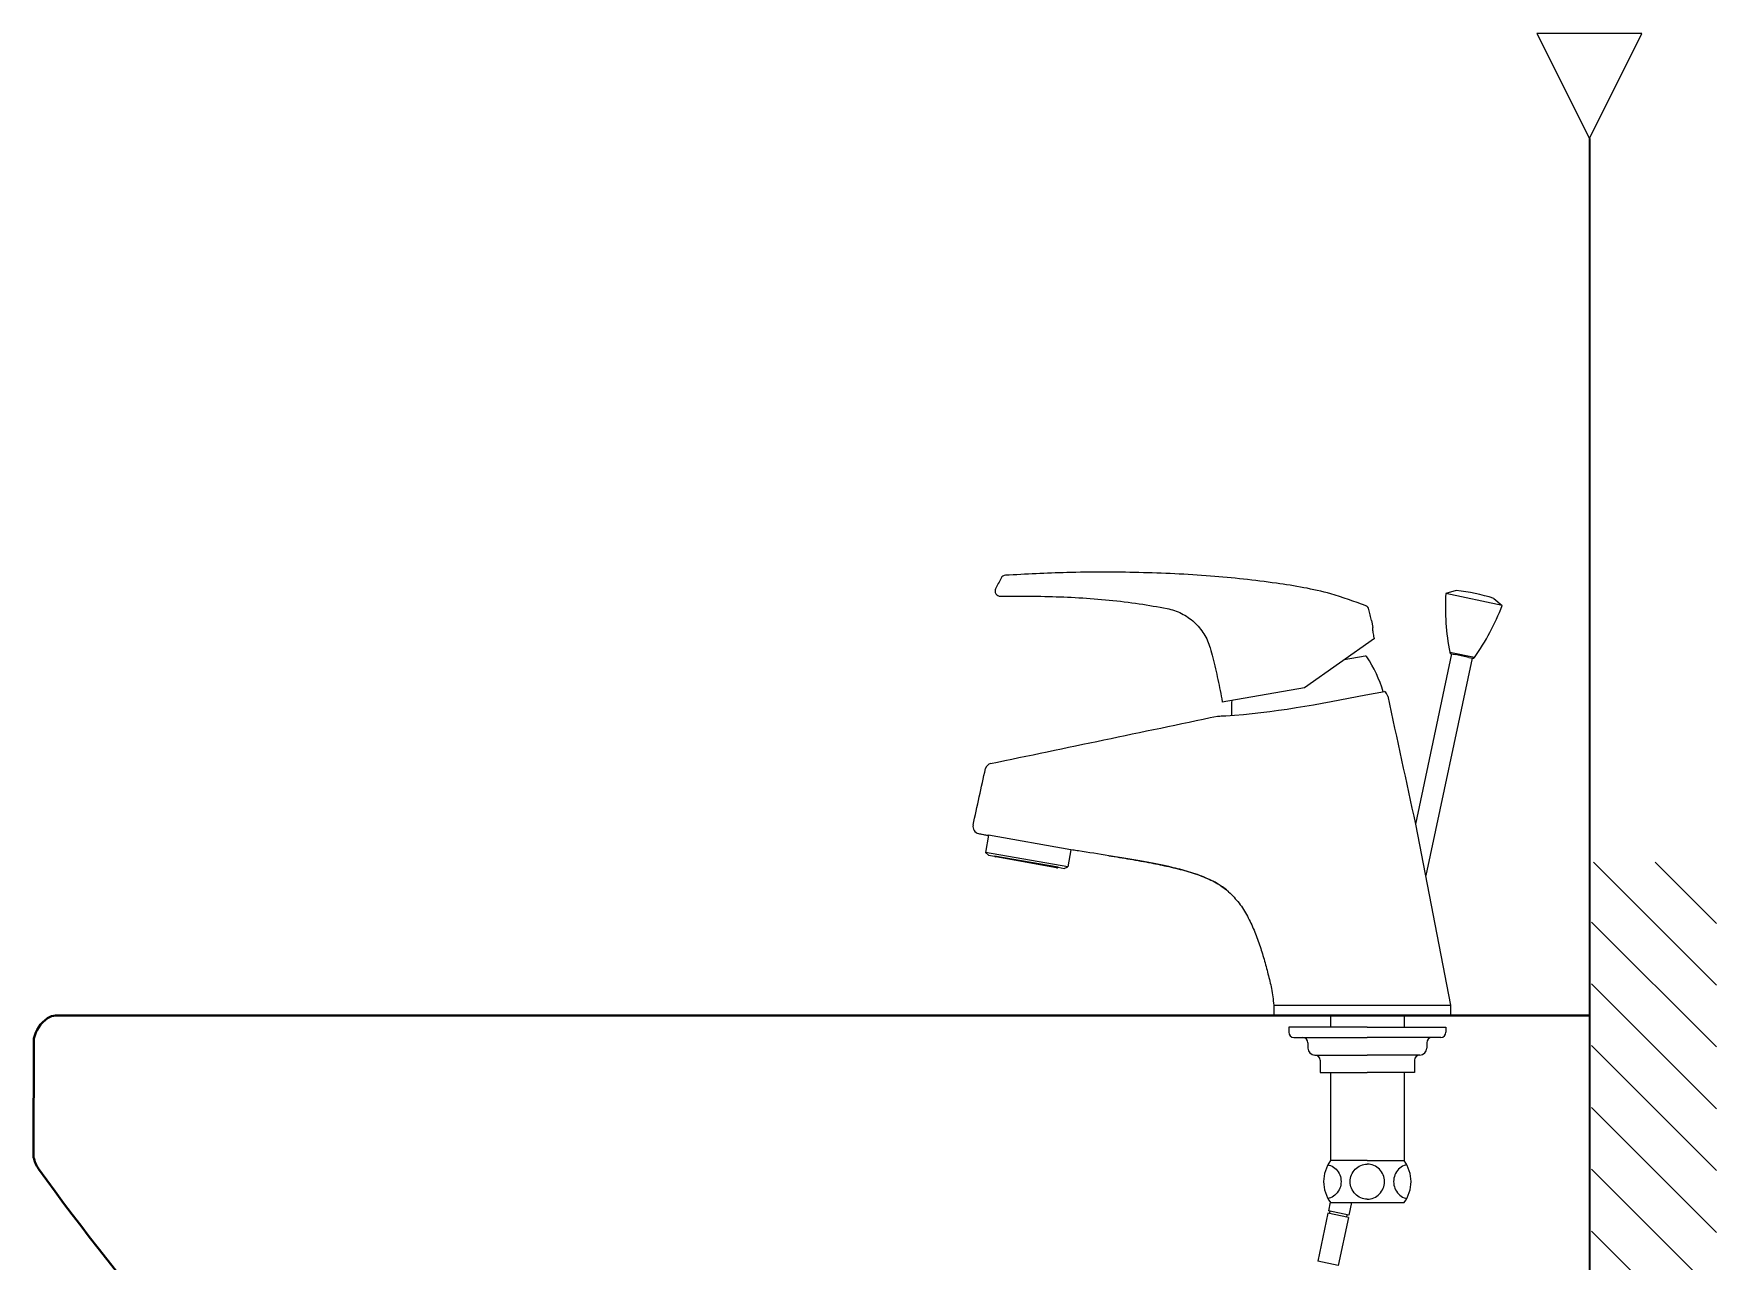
# Model space of a CAD drawing. Extents: x 60939 to 63364, y 58078 to 61508.
# Drawn here: x 62450.9 to 62932.3, y 59686.9 to 60038.1 of the extents above; entities that cross this region are included whole.
import ezdxf

# ---------------------------------------------------------------- set-up
doc = ezdxf.new("R2010")
doc.units = 0
doc.header["$MEASUREMENT"] = 0
for name, color, linetype in [('7', 7, 'CONTINUOUS'), ('B', 7, 'CONTINUOUS'), ('DEFAULT', 7, 'CONTINUOUS'), ('Dim', 4, 'CONTINUOUS'), ('MAIN', 7, 'CONTINUOUS')]:
    doc.layers.add(name, color=color, linetype=linetype)
doc.layers.add('OUT-LINE', color=132, linetype='CONTINUOUS', lineweight=40)
doc.layers.add('Y', color=202, linetype='CONTINUOUS', lineweight=35)

msp = doc.modelspace()

# ---------------------------------------------------------------- linework, layer by layer
at = {"layer": '7'}
for p, q in [((62857.85, 59878.81, -0.13), (62854.85, 59877.91, -0.13)), ((62870.99, 59874.48, -0.13), (62854.85, 59877.91, -0.13)), ((62857.85, 59878.81, -0.13), (62857.88, 59878.8, -0.13)), ((62868.58, 59876.53, -0.13), (62868.61, 59876.52, -0.13)), ((62868.61, 59876.52, -0.13), (62870.99, 59874.48, -0.13)), ((62833.62, 59870.23, -0.13), (62833.97, 59868.26, -0.13)), ((62834.47, 59865.05, -0.13), (62814.41, 59851, -0.13)), ((62863.1, 59859.6, -0.13), (62856, 59861.11, -0.13)), ((62856.39, 59860.72, -0.13), (62857.53, 59860.47, -0.13)), ((62831.78, 59860.06, -0.13), (62825.84, 59859.01, -0.13)), ((62856.55, 59860.68, -0.13), (62846.2, 59812, -0.13)), ((62862.42, 59859.43, -0.13), (62849.21, 59797.31, -0.13)), ((62861.44, 59859.64, -0.13), (62857.53, 59860.47, -0.13)), ((62861.44, 59859.64, -0.13), (62862.58, 59859.4, -0.13)), ((62814.41, 59851, -0.13), (62790.91, 59846.86, -0.13)), ((62832.03, 59848.93, -0.13), (62837.37, 59849.87, -0.13)), ((62724.03, 59808.8, -0.13), (62723.16, 59803.89, -0.13)), ((62747.66, 59804.65, -0.13), (62724.03, 59808.8, -0.13)), ((62846.2, 59812, -0.13), (62856.23, 59760.21, -0.13)), ((62746.79, 59799.72, -0.13), (62723.16, 59803.89, -0.13)), ((62724.04, 59803.14, -0.13), (62723.16, 59803.89, -0.13)), ((62724.04, 59803.14, -0.13), (62725.77, 59802.84, -0.13)), ((62747.66, 59804.65, -0.13), (62746.79, 59799.72, -0.13)), ((62748.16, 59804.56, -0.13), (62747.66, 59804.65, -0.13)), ((62743.98, 59799.63, -0.13), (62725.77, 59802.84, -0.13)), ((62743.56, 59799.5, -0.13), (62726.13, 59802.57, -0.13)), ((62743.98, 59799.63, -0.13), (62745.71, 59799.32, -0.13)), ((62745.71, 59799.32, -0.13), (62746.79, 59799.72, -0.13)), ((62805.66, 59760.21, -0.13), (62805.66, 59757.21, -0.13)), ((62856.23, 59760.21, -0.13), (62856.23, 59757.21, -0.13)), ((62805.66, 59757.21, -0.13), (62833.18, 59757.21, -0.13)), ((62821.93, 59757.21, -0.13), (62821.93, 59753.93, -0.13)), ((62833.18, 59757.21, -0.13), (62854.43, 59757.21, -0.13)), ((62842.93, 59757.21, -0.13), (62842.93, 59753.93, -0.13)), ((62809.93, 59753.93, -0.13), (62809.93, 59752.43, -0.13)), ((62832.43, 59753.93, -0.13), (62809.93, 59753.93, -0.13)), ((62811.43, 59750.93, -0.13), (62813.93, 59750.93, -0.13)), ((62813.93, 59750.93, -0.13), (62832.43, 59750.93, -0.13)), ((62832.43, 59753.93, -0.13), (62854.93, 59753.93, -0.13)), ((62850.93, 59750.93, -0.13), (62832.43, 59750.93, -0.13)), ((62853.43, 59750.93, -0.13), (62850.93, 59750.93, -0.13)), ((62854.93, 59753.93, -0.13), (62854.93, 59752.43, -0.13)), ((62815.43, 59749.43, -0.13), (62815.43, 59747.93, -0.13)), ((62817.43, 59745.93, -0.13), (62832.43, 59745.93, -0.13)), ((62847.43, 59745.93, -0.13), (62832.43, 59745.93, -0.13)), ((62849.43, 59749.43, -0.13), (62849.43, 59747.93, -0.13)), ((62818.93, 59744.43, -0.13), (62818.93, 59740.93, -0.13)), ((62818.93, 59740.93, -0.13), (62832.43, 59740.93, -0.13)), ((62821.93, 59740.93, -0.13), (62821.93, 59715.71, -0.13)), ((62845.93, 59740.93, -0.13), (62832.43, 59740.93, -0.13)), ((62842.93, 59740.93, -0.13), (62842.93, 59715.71, -0.13)), ((62845.93, 59744.43, -0.13), (62845.93, 59740.93, -0.13)), ((62832.43, 59715.71, -0.13), (62821.93, 59715.71, -0.13)), ((62832.43, 59715.71, -0.13), (62842.93, 59715.71, -0.13)), ((62821.83, 59703.85, -0.13), (62821.3, 59701.34, -0.13)), ((62821.93, 59703.71, -0.13), (62842.93, 59703.71, -0.13)), ((62827.94, 59703.71, -0.13), (62827.17, 59700.09, -0.13)), ((62821.15, 59700.66, -0.13), (62818.24, 59686.96, -0.13)), ((62827.02, 59699.41, -0.13), (62821.15, 59700.66, -0.13)), ((62827.17, 59700.09, -0.13), (62821.3, 59701.34, -0.13)), ((62821.64, 59700.55, -0.13), (62821.79, 59701.24, -0.13)), ((62827.02, 59699.41, -0.13), (62824.11, 59685.72, -0.13)), ((62826.53, 59699.51, -0.13), (62826.68, 59700.2, -0.13)), ((62824.11, 59685.72, -0.13), (62818.24, 59686.96, -0.13))]:
    msp.add_line(p, q, dxfattribs=at)
at = {"layer": '7', "elevation": -0.13}
for points in [[(62821.19, 59714.57, -0.038645), (62821.89, 59714.34, -0.099233), (62823.49, 59713.25, -0.097724), (62824.55, 59711.63, -0.096683), (62824.92, 59709.71, -0.096683), (62824.55, 59707.8, -0.097724), (62823.49, 59706.18, -0.099233), (62821.89, 59705.09, -0.038645), (62821.19, 59704.86, -0.100326)], [(62832.43, 59704.71, -0.100326), (62830.56, 59705.09, -0.099233), (62828.97, 59706.18, -0.097724), (62827.91, 59707.8, -0.096683), (62827.53, 59709.71, -0.096683), (62827.91, 59711.63, -0.097724), (62828.97, 59713.25, -0.099233), (62830.56, 59714.34, -0.100326), (62832.43, 59714.71)], [(62832.43, 59704.71, 0.100326), (62834.3, 59705.09, 0.099233), (62835.89, 59706.18, 0.097724), (62836.96, 59707.8, 0.096683), (62837.33, 59709.71, 0.096683), (62836.96, 59711.63, 0.097724), (62835.89, 59713.25, 0.099233), (62834.3, 59714.34, 0.100326), (62832.43, 59714.71)], [(62843.67, 59714.57, 0.038645), (62842.97, 59714.34, 0.099233), (62841.38, 59713.25, 0.097724), (62840.32, 59711.63, 0.096683), (62839.94, 59709.71, 0.096683), (62840.32, 59707.8, 0.097724), (62841.38, 59706.18, 0.099233), (62842.97, 59705.09, 0.038645), (62843.67, 59704.86, 0.100326)]]:
    msp.add_lwpolyline(points, format="xyb", dxfattribs=at)
at = {"layer": '7'}
for centre, radius, start, end in [((62728.98, 59881.65, -0.13), 1.5, 93.6966, 151.3141), ((62727.44, 59878.66, -0.13), 1.5, 154.2972, 270.8052), ((62924.75, 59874.27, -0.13), 70, 177.0153, 190.8327), ((62852.89, 59829.05, -0.13), 50, 71.7204, 84.2796), ((62831.44, 59873.04, -0.13), 1.5, 12.9441, 66.1922), ((62805.64, 59899.59, -0.13), 70, 325.1673, 338.9847), ((62856.49, 59861.21, -0.13), 0.5, 190.8327, 258), ((62831.86, 59859.56, -0.13), 0.5, 34.0977, 100), ((62803.29, 59840.22, -0.13), 35, 15.8809, 34.0977), ((62862.69, 59859.89, -0.13), 0.5, 258, 325.1673), ((62828.54, 59844.67, -0.13), 35, 175.6305, 182.5585), ((62836.31, 59848.18, -0.13), 2, 12.5419, 57.7542), ((62725.13, 59827.35, -0.13), 2, 103.7822, 164.229), ((62721.61, 59811.24, -0.13), 2, 167.6446, 258.9831), ((62726.21, 59803.07, -0.13), 0.5, 206.8699, 260), ((62743.64, 59799.99, -0.13), 0.5, 260, 313.1301), ((62811.43, 59752.43, -0.13), 1.5, 180, 270), ((62813.93, 59749.43, -0.13), 1.5, 0, 90), ((62850.93, 59749.43, -0.13), 1.5, 90, 180), ((62853.43, 59752.43, -0.13), 1.5, 270, 0), ((62817.43, 59747.93, -0.13), 2, 180, 270), ((62817.43, 59744.43, -0.13), 1.5, 0, 90), ((62847.43, 59744.43, -0.13), 1.5, 90, 180), ((62847.43, 59747.93, -0.13), 2, 270, 0), ((62829.93, 59709.71, -0.13), 10, 143.1301, 216.8699), ((62829.93, 59709.71, -0.13), 10, 143.1301, 216.8699), ((62834.93, 59709.71, -0.13), 10, 323.1301, 36.8699)]:
    msp.add_arc(centre, radius, start, end, dxfattribs=at)
for points in [[(62727.66, 59882.37, -0.13), (62726.08, 59879.31, -0.13)], [(62832.05, 59874.42, -0.13), (62821.96, 59877.82, -0.13), (62806.4, 59880.87, -0.13), (62787.6, 59882.92, -0.13), (62767.07, 59883.93, -0.13), (62746.48, 59883.93, -0.13), (62728.88, 59883.15, -0.13)], [(62727.46, 59877.16, -0.13), (62732.56, 59877.2, -0.13), (62749.92, 59876.73, -0.13), (62767.2, 59875, -0.13), (62775.13, 59873.65, -0.13)], [(62775.13, 59873.65, -0.13), (62777.25, 59873.09, -0.13), (62779.27, 59872.23, -0.13), (62781.16, 59871.11, -0.13), (62782.88, 59869.74, -0.13), (62784.39, 59868.15, -0.13), (62785.67, 59866.37, -0.13), (62786.7, 59864.43, -0.13), (62787.45, 59862.37, -0.13)], [(62833.62, 59870.23, -0.13), (62833.27, 59871.8, -0.13), (62832.9, 59873.38, -0.13)], [(62834.42, 59865.29, -0.13), (62834.26, 59866.05, -0.13), (62834.14, 59866.77, -0.13), (62834.05, 59867.38, -0.13), (62834, 59867.86, -0.13), (62833.98, 59868.16, -0.13), (62833.97, 59868.26, -0.13)], [(62787.45, 59862.37, -0.13), (62788.22, 59859.55, -0.13), (62789.68, 59853.31, -0.13), (62790.89, 59846.99, -0.13), (62790.91, 59846.86, -0.13)], [(62789.54, 59842.85, -0.13), (62789.81, 59842.86, -0.13), (62790.59, 59842.91, -0.13), (62791.92, 59842.99, -0.13), (62832.03, 59848.93, -0.13)], [(62724.65, 59829.29, -0.13), (62789.54, 59842.85, -0.13)], [(62723.52, 59808.83, -0.13), (62723.72, 59808.82, -0.13), (62724.03, 59808.8, -0.13)], [(62758.51, 59802.94, -0.13), (62749.8, 59804.31, -0.13), (62748.16, 59804.56, -0.13)], [(62758.51, 59802.94, -0.13), (62764.61, 59801.94, -0.13), (62770.6, 59800.86, -0.13), (62775.66, 59799.81, -0.13)], [(62775.66, 59799.81, -0.13), (62771.96, 59800.59, -0.13), (62767.87, 59801.37, -0.13), (62763.38, 59802.14, -0.13), (62758.51, 59802.94, -0.13)], [(62775.66, 59799.81, -0.13), (62780.79, 59798.51, -0.13), (62785.59, 59796.87, -0.13), (62789.7, 59794.87, -0.13), (62792.11, 59793.18, -0.13)], [(62792.11, 59793.18, -0.13), (62790.65, 59794.27, -0.13), (62788.26, 59795.67, -0.13), (62785.73, 59796.82, -0.13), (62783.18, 59797.76, -0.13), (62780.66, 59798.54, -0.13), (62778.17, 59799.21, -0.13), (62775.66, 59799.81, -0.13)], [(62792.11, 59793.18, -0.13), (62792.76, 59792.62, -0.13)], [(62792.76, 59792.62, -0.13), (62792.11, 59793.18, -0.13)], [(62792.76, 59792.62, -0.13), (62795.73, 59789.37, -0.13), (62798.12, 59785.63, -0.13), (62800.03, 59781.61, -0.13), (62801.59, 59777.48, -0.13), (62802.89, 59773.3, -0.13), (62804.01, 59769.11, -0.13), (62805.01, 59764.92, -0.13), (62805.66, 59760.21, -0.13)]]:
    msp.add_spline(points, degree=3, dxfattribs=at)
for points in [[(62834.47, 59865.05, -0.13), (62834.45, 59865.13, -0.13), (62834.43, 59865.21, -0.13), (62834.42, 59865.29, -0.13)], [(62838.26, 59848.62, -0.13), (62840.91, 59836.41, -0.13), (62843.55, 59824.21, -0.13), (62846.2, 59812, -0.13)], [(62719.65, 59811.67, -0.13), (62720.84, 59817.07, -0.13), (62722.02, 59822.48, -0.13), (62723.21, 59827.89, -0.13)]]:
    msp.add_open_spline(points, degree=3, dxfattribs=at)
msp.add_open_spline([(62721.22, 59809.28, -0.13), (62721.58, 59809.21, -0.13), (62722.34, 59809.06, -0.13), (62723.11, 59808.91, -0.13), (62723.52, 59808.83, -0.13)], degree=3, knots=[0.173317, 0.173317, 0.173317, 0.173317, 1.25795, 2.514058, 2.514058, 2.514058, 2.514058], dxfattribs=at)
at = {"layer": 'B', "color": 0}
msp.add_line((62895.94, 59605.02, -0.13), (62895.94, 59762.02, -0.13), dxfattribs=at)
at = {"layer": 'DEFAULT', "color": 0}
for p, q in [((62932.27, 59765.91, -0.08), (62897.12, 59801.06, -0.08)), ((62932.27, 59783.59, -0.08), (62914.8, 59801.06, -0.08)), ((62932.27, 59748.23, -0.08), (62896.53, 59783.97, -0.08)), ((62932.27, 59730.55, -0.08), (62896.53, 59766.29, -0.08)), ((62932.27, 59712.88, -0.08), (62896.53, 59748.61, -0.08)), ((62932.27, 59695.2, -0.08), (62896.53, 59730.94, -0.08)), ((62932.27, 59677.52, -0.08), (62896.53, 59713.26, -0.08)), ((62932.27, 59659.84, -0.08), (62896.53, 59695.58, -0.08))]:
    msp.add_line(p, q, dxfattribs=at)
at = {"layer": 'Dim', "color": 0}
msp.add_line((62805.66, 59760.21, -0.13), (62856.23, 59760.21, -0.13), dxfattribs=at)
at = {"layer": 'MAIN', "color": 0, "elevation": -0.13}
msp.add_lwpolyline([(62910.94, 60038.08), (62880.94, 60038.08), (62895.94, 60008.08), (62910.94, 60038.08)], dxfattribs=at)
at = {"layer": 'OUT-LINE', "color": 0}
for p, q in [((62895.94, 59757.21, -0.13), (62457.07, 59757.21, -0.13)), ((62450.92, 59716.66, -0.7), (62450.97, 59750.67, -0.13))]:
    msp.add_line(p, q, dxfattribs=at)
for centre, radius, start, end in [((62460.3, 59748.55, -0.13), 9.56, 124.4719, 167.1801), ((62457.21, 59753.38, -0.13), 3.83, 88.2683, 127.3596), ((62460.25, 59718.75, -0.7), 9.56, 192.6397, 213.9938), ((62977.1, 60089.16, -0.42), 645.43, 215.60421, 227.10569)]:
    msp.add_arc(centre, radius, start, end, dxfattribs=at)
at = {"layer": 'Y', "color": 0}
msp.add_line((62895.94, 60008.08, -0.13), (62895.94, 58997.21, 0), dxfattribs=at)

doc.saveas('drawing.dxf')
